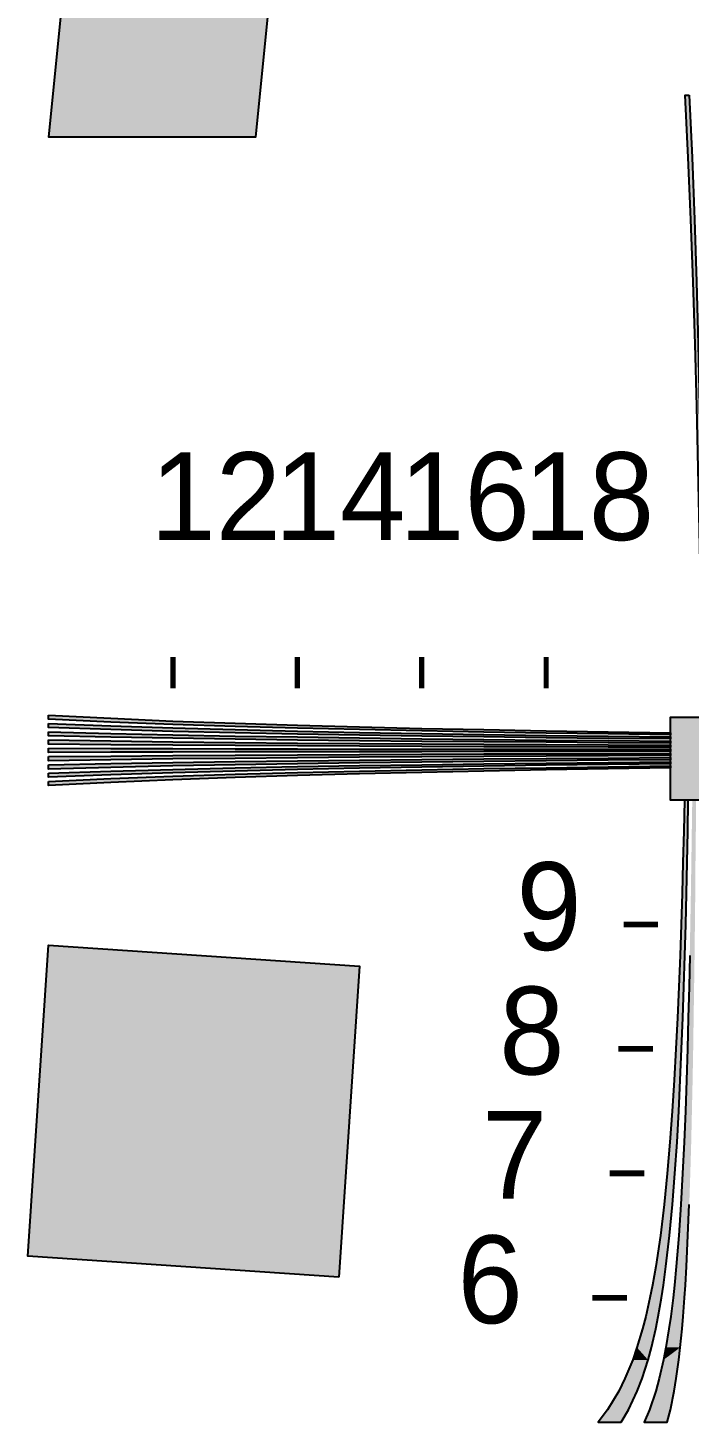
# Model space of a CAD drawing. Header units: millimetres. Extents: x 0 to 420, y 0 to 297.
# Drawn here: x 307.7 to 347.1, y 47 to 130.2 of the extents above; entities that cross this region are included whole.
import ezdxf

# ---------------------------------------------------------------- set-up
doc = ezdxf.new("R2010")
doc.units = ezdxf.units.MM
for name, color, linetype in [('LABELS', 7, 'Continuous'), ('PERIPHERY', 7, 'Continuous'), ('SFR', 7, 'Continuous')]:
    doc.layers.add(name, color=color, linetype=linetype)

msp = doc.modelspace()

# ---------------------------------------------------------------- hatches: boundary and pattern name
at = {"layer": 'PERIPHERY', "true_color": 0x000000}
h = msp.add_hatch(color=7, dxfattribs=at)
h.dxf.hatch_style = 1
h.paths.add_polyline_path([(347.139, 126.225), (347.306, 122.512), (347.448, 118.8), (347.566, 115.087), (347.671, 111.375), (347.757, 107.662), (347.832, 103.95), (347.906, 100.237), (347.962, 96.525), (348.017, 92.812), (348.067, 89.099), (347.943, 89.099), (347.887, 92.812), (347.826, 96.525), (347.757, 100.237), (347.677, 103.95), (347.591, 107.662), (347.492, 111.375), (347.374, 115.087), (347.244, 118.8), (347.083, 122.512), (346.891, 126.225), (347.139, 126.225)])
h = msp.add_hatch(color=7, dxfattribs=at)
h.dxf.hatch_style = 1
h.paths.add_polyline_path([(308.897, 89.226), (312.609, 89.034), (316.322, 88.873), (320.034, 88.743), (323.747, 88.626), (327.46, 88.527), (331.172, 88.434), (334.885, 88.36), (338.597, 88.291), (342.31, 88.229), (346.022, 88.174), (346.022, 88.05), (342.31, 88.1), (338.597, 88.155), (334.885, 88.211), (331.172, 88.279), (327.46, 88.36), (323.747, 88.446), (320.034, 88.551), (316.322, 88.669), (312.609, 88.811), (308.897, 88.978), (308.897, 89.226)])
h = msp.add_hatch(color=7, dxfattribs=at)
h.dxf.hatch_style = 1
h.paths.add_polyline_path([(350.972, 84.15), (346.022, 84.15), (346.022, 89.1), (350.972, 89.1), (350.972, 84.15)])
h = msp.add_hatch(color=7, dxfattribs=at)
h.dxf.hatch_style = 1
h.paths.add_polyline_path([(308.897, 88.731), (312.609, 88.582), (316.322, 88.465), (320.034, 88.36), (323.747, 88.273), (327.46, 88.193), (331.172, 88.124), (334.885, 88.069), (338.597, 88.013), (342.31, 87.97), (346.022, 87.926), (346.022, 87.803), (342.31, 87.84), (338.597, 87.877), (334.885, 87.92), (331.172, 87.97), (327.46, 88.032), (323.747, 88.094), (320.034, 88.168), (316.322, 88.254), (312.609, 88.36), (308.897, 88.483), (308.897, 88.731)])
h = msp.add_hatch(color=7, dxfattribs=at)
h.dxf.hatch_style = 1
h.paths.add_polyline_path([(308.897, 88.236), (312.609, 88.136), (316.322, 88.05), (320.034, 87.976), (323.747, 87.92), (327.46, 87.864), (331.172, 87.815), (334.885, 87.778), (338.597, 87.74), (342.31, 87.709), (346.022, 87.678), (346.022, 87.555), (342.31, 87.579), (338.597, 87.604), (334.885, 87.629), (331.172, 87.66), (327.46, 87.697), (323.747, 87.74), (320.034, 87.79), (316.322, 87.845), (312.609, 87.907), (308.897, 87.988), (308.897, 88.236)])
h = msp.add_hatch(color=7, dxfattribs=at)
h.dxf.hatch_style = 1
h.paths.add_polyline_path([(308.897, 87.741), (312.609, 87.685), (316.322, 87.635), (320.034, 87.598), (323.747, 87.561), (327.46, 87.536), (331.172, 87.505), (334.885, 87.487), (338.597, 87.468), (342.31, 87.45), (346.022, 87.431), (346.022, 87.307), (342.31, 87.32), (338.597, 87.326), (334.885, 87.338), (331.172, 87.351), (327.46, 87.37), (323.747, 87.388), (320.034, 87.407), (316.322, 87.431), (312.609, 87.462), (308.897, 87.493), (308.897, 87.741)])
h = msp.add_hatch(color=7, dxfattribs=at)
h.dxf.hatch_style = 1
h.paths.add_polyline_path([(308.897, 87.246), (312.609, 87.233), (316.322, 87.227), (320.034, 87.215), (323.747, 87.208), (327.46, 87.202), (331.172, 87.196), (334.885, 87.196), (338.597, 87.19), (342.31, 87.19), (346.022, 87.184), (346.022, 87.06), (342.31, 87.054), (338.597, 87.054), (334.885, 87.048), (331.172, 87.042), (327.46, 87.042), (323.747, 87.036), (320.034, 87.03), (316.322, 87.017), (312.609, 87.011), (308.897, 86.999), (308.897, 87.246)])
h = msp.add_hatch(color=7, dxfattribs=at)
h.dxf.hatch_style = 1
h.paths.add_polyline_path([(308.897, 86.751), (312.609, 86.782), (316.322, 86.813), (320.034, 86.837), (323.747, 86.856), (327.46, 86.875), (331.172, 86.887), (334.885, 86.906), (338.597, 86.918), (342.31, 86.924), (346.022, 86.937), (346.022, 86.813), (342.31, 86.794), (338.597, 86.776), (334.885, 86.757), (331.172, 86.733), (327.46, 86.708), (323.747, 86.683), (320.034, 86.646), (316.322, 86.609), (312.609, 86.559), (308.897, 86.504), (308.897, 86.751)])
h = msp.add_hatch(color=7, dxfattribs=at)
h.dxf.hatch_style = 1
h.paths.add_polyline_path([(308.897, 86.256), (312.609, 86.336), (316.322, 86.398), (320.034, 86.454), (323.747, 86.503), (327.46, 86.546), (331.172, 86.577), (334.885, 86.615), (338.597, 86.639), (342.31, 86.664), (346.022, 86.689), (346.022, 86.565), (342.31, 86.534), (338.597, 86.503), (334.885, 86.466), (331.172, 86.423), (327.46, 86.379), (323.747, 86.324), (320.034, 86.268), (316.322, 86.194), (312.609, 86.107), (308.897, 86.008), (308.897, 86.256)])
h = msp.add_hatch(color=7, dxfattribs=at)
h.dxf.hatch_style = 1
h.paths.add_polyline_path([(308.897, 85.761), (312.609, 85.884), (316.322, 85.989), (320.034, 86.076), (323.747, 86.15), (327.46, 86.212), (331.172, 86.268), (334.885, 86.324), (338.597, 86.367), (342.31, 86.404), (346.022, 86.441), (346.022, 86.318), (342.31, 86.274), (338.597, 86.231), (334.885, 86.175), (331.172, 86.113), (327.46, 86.051), (323.747, 85.971), (320.034, 85.885), (316.322, 85.78), (312.609, 85.662), (308.897, 85.513), (308.897, 85.761)])
h = msp.add_hatch(color=7, dxfattribs=at)
h.dxf.hatch_style = 1
h.paths.add_polyline_path([(308.897, 85.265), (312.609, 85.433), (316.322, 85.575), (320.034, 85.693), (323.747, 85.798), (327.46, 85.884), (331.172, 85.959), (334.885, 86.033), (338.597, 86.089), (342.31, 86.144), (346.022, 86.194), (346.022, 86.07), (342.31, 86.014), (338.597, 85.953), (334.885, 85.884), (331.172, 85.804), (327.46, 85.717), (323.747, 85.619), (320.034, 85.501), (316.322, 85.371), (312.609, 85.21), (308.897, 85.018), (308.897, 85.265)])
h = msp.add_hatch(color=7, dxfattribs=at)
h.dxf.hatch_style = 1
h.paths.add_polyline_path([(343.079, 47.025), (343.519, 47.768), (344.042, 48.882), (344.323, 49.624), (344.681, 50.738), (344.88, 51.48), (345.142, 52.594), (345.293, 53.337), (345.485, 54.45), (345.602, 55.193), (345.753, 56.307), (345.967, 58.163), (346.138, 60.019), (346.29, 61.875), (346.413, 63.732), (346.517, 65.588), (346.606, 67.444), (346.689, 69.3), (346.757, 71.157), (346.819, 73.013), (346.881, 74.869), (346.929, 76.726), (346.978, 78.582), (347.019, 80.438), (347.053, 82.294), (347.087, 84.151), (346.86, 84.151), (346.812, 82.294), (346.765, 80.438), (346.716, 78.582), (346.654, 76.726), (346.593, 74.869), (346.517, 73.013), (346.434, 71.157), (346.345, 69.3), (346.241, 67.444), (346.125, 65.588), (345.987, 63.732), (345.829, 61.875), (345.643, 60.019), (345.417, 58.163), (345.142, 56.307), (344.942, 55.193), (344.798, 54.45), (344.55, 53.337), (344.357, 52.594), (344.021, 51.48), (343.766, 50.738), (343.306, 49.624), (342.941, 48.882), (342.267, 47.768), (341.704, 47.025), (343.079, 47.025)])
h = msp.add_hatch(color=7, dxfattribs=at)
h.dxf.hatch_style = 1
h.paths.add_polyline_path([(345.829, 47.025), (346.015, 47.768), (346.242, 48.882), (346.366, 49.624), (346.517, 50.738), (346.6, 51.48), (346.717, 52.594), (346.779, 53.337), (346.861, 54.45), (346.909, 55.193), (346.978, 56.307), (347.067, 58.163), (347.143, 60.019), (347.205, 61.875), (347.26, 63.732), (347.301, 65.588), (347.343, 67.444), (347.377, 69.3), (347.404, 71.157), (347.432, 73.013), (347.459, 74.869), (347.48, 76.726), (347.501, 78.582), (347.514, 80.438), (347.535, 82.294), (347.549, 84.151), (347.322, 84.151), (347.294, 82.294), (347.267, 80.438), (347.239, 78.582), (347.205, 76.726), (347.171, 74.869), (347.129, 73.013), (347.081, 71.157), (347.033, 69.3), (346.978, 67.444), (346.909, 65.588), (346.834, 63.732), (346.744, 61.875), (346.641, 60.019), (346.517, 58.163), (346.366, 56.307), (346.256, 55.193), (346.173, 54.45), (346.036, 53.337), (345.926, 52.594), (345.74, 51.48), (345.603, 50.738), (345.348, 49.624), (345.142, 48.882), (344.764, 47.768), (344.455, 47.025), (345.829, 47.025)])
at = {"layer": 'SFR', "true_color": 0x000000}
h = msp.add_hatch(color=7, dxfattribs=at)
h.dxf.hatch_style = 1
h.paths.add_polyline_path([(313.847, 173.25), (308.897, 123.749), (321.272, 123.749), (323.379, 144.824), (372.389, 139.922), (370.772, 123.749), (383.147, 123.749), (388.097, 173.249), (375.722, 173.249), (373.615, 152.175), (324.605, 157.076), (326.222, 173.249), (313.847, 173.249), (313.847, 173.25)])
h = msp.add_hatch(color=7, dxfattribs=at)
h.dxf.hatch_style = 1
h.paths.add_polyline_path([(326.222, 55.687), (307.659, 56.924), (308.897, 75.487), (327.46, 74.249), (326.222, 55.687)])

# ---------------------------------------------------------------- linework, layer by layer
at = {"layer": 'PERIPHERY', "color": 250}
for points in [[(347.139, 126.225), (347.306, 122.512), (347.448, 118.8), (347.566, 115.087), (347.671, 111.375), (347.757, 107.662), (347.832, 103.95), (347.906, 100.237), (347.962, 96.525), (348.017, 92.812), (348.067, 89.099), (347.943, 89.099), (347.887, 92.812), (347.826, 96.525), (347.757, 100.237), (347.677, 103.95), (347.591, 107.662), (347.492, 111.375), (347.374, 115.087), (347.244, 118.8), (347.083, 122.512), (346.891, 126.225), (347.139, 126.225)], [(308.897, 89.226), (312.609, 89.034), (316.322, 88.873), (320.034, 88.743), (323.747, 88.626), (327.46, 88.527), (331.172, 88.434), (334.885, 88.36), (338.597, 88.291), (342.31, 88.229), (346.022, 88.174), (346.022, 88.05), (342.31, 88.1), (338.597, 88.155), (334.885, 88.211), (331.172, 88.279), (327.46, 88.36), (323.747, 88.446), (320.034, 88.551), (316.322, 88.669), (312.609, 88.811), (308.897, 88.978), (308.897, 89.226)], [(350.972, 84.15), (346.022, 84.15), (346.022, 89.1), (350.972, 89.1), (350.972, 84.15)], [(308.897, 88.731), (312.609, 88.582), (316.322, 88.465), (320.034, 88.36), (323.747, 88.273), (327.46, 88.193), (331.172, 88.124), (334.885, 88.069), (338.597, 88.013), (342.31, 87.97), (346.022, 87.926), (346.022, 87.803), (342.31, 87.84), (338.597, 87.877), (334.885, 87.92), (331.172, 87.97), (327.46, 88.032), (323.747, 88.094), (320.034, 88.168), (316.322, 88.254), (312.609, 88.36), (308.897, 88.483), (308.897, 88.731)], [(308.897, 88.236), (312.609, 88.136), (316.322, 88.05), (320.034, 87.976), (323.747, 87.92), (327.46, 87.864), (331.172, 87.815), (334.885, 87.778), (338.597, 87.74), (342.31, 87.709), (346.022, 87.678), (346.022, 87.555), (342.31, 87.579), (338.597, 87.604), (334.885, 87.629), (331.172, 87.66), (327.46, 87.697), (323.747, 87.74), (320.034, 87.79), (316.322, 87.845), (312.609, 87.907), (308.897, 87.988), (308.897, 88.236)], [(308.897, 87.741), (312.609, 87.685), (316.322, 87.635), (320.034, 87.598), (323.747, 87.561), (327.46, 87.536), (331.172, 87.505), (334.885, 87.487), (338.597, 87.468), (342.31, 87.45), (346.022, 87.431), (346.022, 87.307), (342.31, 87.32), (338.597, 87.326), (334.885, 87.338), (331.172, 87.351), (327.46, 87.37), (323.747, 87.388), (320.034, 87.407), (316.322, 87.431), (312.609, 87.462), (308.897, 87.493), (308.897, 87.741)], [(308.897, 87.246), (312.609, 87.233), (316.322, 87.227), (320.034, 87.215), (323.747, 87.208), (327.46, 87.202), (331.172, 87.196), (334.885, 87.196), (338.597, 87.19), (342.31, 87.19), (346.022, 87.184), (346.022, 87.06), (342.31, 87.054), (338.597, 87.054), (334.885, 87.048), (331.172, 87.042), (327.46, 87.042), (323.747, 87.036), (320.034, 87.03), (316.322, 87.017), (312.609, 87.011), (308.897, 86.999), (308.897, 87.246)], [(308.897, 86.751), (312.609, 86.782), (316.322, 86.813), (320.034, 86.837), (323.747, 86.856), (327.46, 86.875), (331.172, 86.887), (334.885, 86.906), (338.597, 86.918), (342.31, 86.924), (346.022, 86.937), (346.022, 86.813), (342.31, 86.794), (338.597, 86.776), (334.885, 86.757), (331.172, 86.733), (327.46, 86.708), (323.747, 86.683), (320.034, 86.646), (316.322, 86.609), (312.609, 86.559), (308.897, 86.504), (308.897, 86.751)], [(308.897, 86.256), (312.609, 86.336), (316.322, 86.398), (320.034, 86.454), (323.747, 86.503), (327.46, 86.546), (331.172, 86.577), (334.885, 86.615), (338.597, 86.639), (342.31, 86.664), (346.022, 86.689), (346.022, 86.565), (342.31, 86.534), (338.597, 86.503), (334.885, 86.466), (331.172, 86.423), (327.46, 86.379), (323.747, 86.324), (320.034, 86.268), (316.322, 86.194), (312.609, 86.107), (308.897, 86.008), (308.897, 86.256)], [(308.897, 85.761), (312.609, 85.884), (316.322, 85.989), (320.034, 86.076), (323.747, 86.15), (327.46, 86.212), (331.172, 86.268), (334.885, 86.324), (338.597, 86.367), (342.31, 86.404), (346.022, 86.441), (346.022, 86.318), (342.31, 86.274), (338.597, 86.231), (334.885, 86.175), (331.172, 86.113), (327.46, 86.051), (323.747, 85.971), (320.034, 85.885), (316.322, 85.78), (312.609, 85.662), (308.897, 85.513), (308.897, 85.761)], [(308.897, 85.265), (312.609, 85.433), (316.322, 85.575), (320.034, 85.693), (323.747, 85.798), (327.46, 85.884), (331.172, 85.959), (334.885, 86.033), (338.597, 86.089), (342.31, 86.144), (346.022, 86.194), (346.022, 86.07), (342.31, 86.014), (338.597, 85.953), (334.885, 85.884), (331.172, 85.804), (327.46, 85.717), (323.747, 85.619), (320.034, 85.501), (316.322, 85.371), (312.609, 85.21), (308.897, 85.018), (308.897, 85.265)], [(343.079, 47.025), (343.519, 47.768), (344.042, 48.882), (344.323, 49.624), (344.681, 50.738), (344.88, 51.48), (345.142, 52.594), (345.293, 53.337), (345.485, 54.45), (345.602, 55.193), (345.753, 56.307), (345.967, 58.163), (346.138, 60.019), (346.29, 61.875), (346.413, 63.732), (346.517, 65.588), (346.606, 67.444), (346.689, 69.3), (346.757, 71.157), (346.819, 73.013), (346.881, 74.869), (346.929, 76.726), (346.978, 78.582), (347.019, 80.438), (347.053, 82.294), (347.087, 84.151), (346.86, 84.151), (346.812, 82.294), (346.765, 80.438), (346.716, 78.582), (346.654, 76.726), (346.593, 74.869), (346.517, 73.013), (346.434, 71.157), (346.345, 69.3), (346.241, 67.444), (346.125, 65.588), (345.987, 63.732), (345.829, 61.875), (345.643, 60.019), (345.417, 58.163), (345.142, 56.307), (344.942, 55.193), (344.798, 54.45), (344.55, 53.337), (344.357, 52.594), (344.021, 51.48), (343.766, 50.738), (343.306, 49.624), (342.941, 48.882), (342.267, 47.768), (341.704, 47.025), (343.079, 47.025)]]:
    msp.add_lwpolyline(points, close=True, dxfattribs=at)
at = {"layer": 'PERIPHERY', "color": 250, "lineweight": 35}
for points, const_width in [([(316.322, 92.691), (316.322, 90.834)], 0.309), ([(323.747, 92.691), (323.747, 90.834)], 0.309), ([(331.172, 92.691), (331.172, 90.834)], 0.309), ([(338.597, 92.691), (338.597, 90.834)], 0.309), ([(345.279, 76.725), (343.217, 76.725)], 0.344), ([(344.97, 69.3), (342.907, 69.3)], 0.344), ([(344.454, 61.875), (342.391, 61.875)], 0.344), ([(343.423, 54.45), (341.36, 54.45)], 0.344)]:
    msp.add_lwpolyline(points, dxfattribs=dict(at, const_width=const_width))
at = {"layer": 'PERIPHERY', "color": 250}
msp.add_lwpolyline([(347.171, 74.869), (347.129, 73.013), (347.081, 71.157), (347.033, 69.3), (346.978, 67.444), (346.909, 65.588), (346.834, 63.732), (346.744, 61.875), (346.641, 60.019), (346.517, 58.163), (346.366, 56.307), (346.256, 55.193), (346.173, 54.45), (346.036, 53.337), (345.926, 52.594), (345.74, 51.48), (345.603, 50.738), (345.348, 49.624), (345.142, 48.882), (344.764, 47.768), (344.455, 47.025), (345.829, 47.025), (345.829, 47.025), (346.015, 47.768), (346.242, 48.882), (346.366, 49.624), (346.517, 50.738), (346.6, 51.48), (346.717, 52.594), (346.779, 53.337), (346.861, 54.45), (346.909, 55.193), (346.978, 56.307), (347.067, 58.163), (347.143, 60.019)], dxfattribs=at)
at = {"layer": 'PERIPHERY', "color": 250, "true_color": 0x000000}
for points in [[(347.139, 126.225), (346.891, 126.225), (347.083, 122.512)], [(347.139, 126.225), (347.083, 122.512), (347.244, 118.8)], [(308.897, 89.226), (308.897, 88.978), (312.609, 88.811)], [(308.897, 89.226), (312.609, 88.811), (316.322, 88.669)], [(308.897, 89.226), (316.322, 88.669), (320.034, 88.551)], [(308.897, 89.226), (320.034, 88.551), (323.747, 88.446)], [(323.747, 88.446), (312.609, 89.034), (308.897, 89.226)], [(350.972, 84.15), (350.972, 89.1), (346.022, 89.1)], [(346.022, 89.1), (346.022, 84.15), (350.972, 84.15)], [(308.897, 88.731), (308.897, 88.483), (312.609, 88.36)], [(308.897, 88.731), (312.609, 88.36), (316.322, 88.254)], [(308.897, 88.731), (316.322, 88.254), (320.034, 88.168)], [(308.897, 88.731), (320.034, 88.168), (323.747, 88.094)], [(323.747, 88.094), (312.609, 88.582), (308.897, 88.731)], [(308.897, 88.236), (308.897, 87.988), (312.609, 87.907)], [(308.897, 88.236), (312.609, 87.907), (316.322, 87.845)], [(308.897, 88.236), (316.322, 87.845), (320.034, 87.79)], [(308.897, 88.236), (320.034, 87.79), (323.747, 87.74)], [(308.897, 88.236), (323.747, 87.74), (327.46, 87.697)], [(327.46, 87.697), (312.609, 88.136), (308.897, 88.236)], [(323.747, 88.446), (316.322, 88.873), (312.609, 89.034)], [(323.747, 88.094), (316.322, 88.465), (312.609, 88.582)], [(323.747, 88.446), (320.034, 88.743), (316.322, 88.873)], [(323.747, 88.094), (320.034, 88.36), (316.322, 88.465)], [(323.747, 88.446), (323.747, 88.626), (320.034, 88.743)], [(323.747, 88.094), (323.747, 88.273), (320.034, 88.36)], [(323.747, 88.446), (327.46, 88.527), (323.747, 88.626)], [(323.747, 88.446), (331.172, 88.434), (327.46, 88.527)], [(323.747, 88.446), (327.46, 88.36), (331.172, 88.279)], [(323.747, 88.446), (331.172, 88.279), (334.885, 88.211)], [(323.747, 88.446), (334.885, 88.211), (338.597, 88.155)], [(323.747, 88.446), (338.597, 88.155), (342.31, 88.1)], [(323.747, 88.446), (342.31, 88.1), (346.022, 88.05)], [(323.747, 88.446), (346.022, 88.05), (346.022, 88.174)], [(323.747, 88.446), (346.022, 88.174), (342.31, 88.229)], [(323.747, 88.446), (342.31, 88.229), (338.597, 88.291)], [(323.747, 88.446), (338.597, 88.291), (334.885, 88.36)], [(323.747, 88.446), (334.885, 88.36), (331.172, 88.434)], [(323.747, 88.094), (327.46, 88.193), (323.747, 88.273)], [(308.897, 87.741), (308.897, 87.493), (312.609, 87.462)], [(308.897, 87.741), (312.609, 87.462), (316.322, 87.431)], [(308.897, 87.741), (316.322, 87.431), (320.034, 87.407)], [(308.897, 87.741), (320.034, 87.407), (323.747, 87.388)], [(308.897, 87.741), (323.747, 87.388), (327.46, 87.37)], [(308.897, 87.741), (327.46, 87.37), (331.172, 87.351)], [(308.897, 87.741), (331.172, 87.351), (334.885, 87.338)], [(334.885, 87.338), (312.609, 87.685), (308.897, 87.741)], [(327.46, 87.697), (316.322, 88.05), (312.609, 88.136)], [(334.885, 87.338), (316.322, 87.635), (312.609, 87.685)], [(327.46, 87.697), (320.034, 87.976), (316.322, 88.05)], [(334.885, 87.338), (320.034, 87.598), (316.322, 87.635)], [(327.46, 87.697), (323.747, 87.92), (320.034, 87.976)], [(334.885, 87.338), (323.747, 87.561), (320.034, 87.598)], [(323.747, 88.094), (331.172, 88.124), (327.46, 88.193)], [(323.747, 88.094), (334.885, 88.069), (331.172, 88.124)], [(323.747, 88.094), (327.46, 88.032), (334.885, 87.92)], [(323.747, 88.094), (334.885, 87.92), (338.597, 87.877)], [(323.747, 88.094), (338.597, 87.877), (342.31, 87.84)], [(323.747, 88.094), (342.31, 87.84), (346.022, 87.803)], [(323.747, 88.094), (346.022, 87.803), (346.022, 87.926)], [(323.747, 88.094), (346.022, 87.926), (342.31, 87.97)], [(323.747, 88.094), (342.31, 87.97), (338.597, 88.013)], [(323.747, 88.094), (338.597, 88.013), (334.885, 88.069)], [(327.46, 87.697), (327.46, 87.864), (323.747, 87.92)], [(334.885, 87.338), (327.46, 87.536), (323.747, 87.561)], [(327.46, 88.032), (331.172, 87.97), (334.885, 87.92)], [(327.46, 87.697), (331.172, 87.815), (327.46, 87.864)], [(327.46, 87.697), (334.885, 87.778), (331.172, 87.815)], [(327.46, 87.697), (338.597, 87.74), (334.885, 87.778)], [(327.46, 87.697), (342.31, 87.709), (338.597, 87.74)], [(327.46, 87.697), (346.022, 87.678), (342.31, 87.709)], [(327.46, 87.697), (331.172, 87.66), (334.885, 87.629)], [(327.46, 87.697), (334.885, 87.629), (338.597, 87.604)], [(327.46, 87.697), (338.597, 87.604), (342.31, 87.579)], [(327.46, 87.697), (342.31, 87.579), (346.022, 87.555)], [(327.46, 87.697), (346.022, 87.555), (346.022, 87.678)], [(334.885, 87.338), (331.172, 87.505), (327.46, 87.536)], [(334.885, 87.338), (334.885, 87.487), (331.172, 87.505)], [(334.885, 87.338), (338.597, 87.468), (334.885, 87.487)], [(334.885, 87.338), (342.31, 87.45), (338.597, 87.468)], [(334.885, 87.338), (346.022, 87.431), (342.31, 87.45)], [(334.885, 87.338), (342.31, 87.32), (346.022, 87.431)], [(342.31, 87.32), (346.022, 87.307), (346.022, 87.431)], [(308.897, 87.246), (308.897, 86.999), (312.609, 87.011)], [(308.897, 87.246), (312.609, 87.011), (316.322, 87.017)], [(308.897, 87.246), (316.322, 87.017), (320.034, 87.03)], [(308.897, 87.246), (320.034, 87.03), (323.747, 87.036)], [(308.897, 87.246), (323.747, 87.036), (327.46, 87.042)], [(308.897, 87.246), (327.46, 87.042), (331.172, 87.042)], [(308.897, 87.246), (331.172, 87.042), (334.885, 87.048)], [(308.897, 87.246), (334.885, 87.048), (338.597, 87.054)], [(308.897, 87.246), (338.597, 87.054), (342.31, 87.054)], [(308.897, 87.246), (342.31, 87.054), (346.022, 87.06)], [(346.022, 87.06), (312.609, 87.233), (308.897, 87.246)], [(308.897, 86.751), (346.022, 86.813), (346.022, 86.937)], [(308.897, 86.751), (346.022, 86.937), (342.31, 86.924)], [(308.897, 86.751), (342.31, 86.924), (338.597, 86.918)], [(308.897, 86.751), (338.597, 86.918), (334.885, 86.906)], [(308.897, 86.751), (334.885, 86.906), (331.172, 86.887)], [(308.897, 86.751), (331.172, 86.887), (327.46, 86.875)], [(308.897, 86.751), (327.46, 86.875), (323.747, 86.856)], [(308.897, 86.751), (323.747, 86.856), (320.034, 86.837)], [(308.897, 86.751), (320.034, 86.837), (316.322, 86.813)], [(308.897, 86.751), (342.31, 86.794), (346.022, 86.813)], [(316.322, 86.813), (312.609, 86.782), (308.897, 86.751)], [(308.897, 86.751), (338.597, 86.776), (342.31, 86.794)], [(308.897, 86.751), (334.885, 86.757), (338.597, 86.776)], [(308.897, 86.751), (331.172, 86.733), (334.885, 86.757)], [(308.897, 86.751), (308.897, 86.504), (312.609, 86.559)], [(308.897, 86.751), (312.609, 86.559), (316.322, 86.609)], [(308.897, 86.751), (316.322, 86.609), (320.034, 86.646)], [(308.897, 86.751), (320.034, 86.646), (323.747, 86.683)], [(308.897, 86.751), (323.747, 86.683), (327.46, 86.708)], [(308.897, 86.751), (327.46, 86.708), (331.172, 86.733)], [(308.897, 86.256), (346.022, 86.565), (346.022, 86.689)], [(308.897, 86.256), (346.022, 86.689), (342.31, 86.664)], [(308.897, 86.256), (342.31, 86.664), (338.597, 86.639)], [(308.897, 86.256), (338.597, 86.639), (334.885, 86.615)], [(308.897, 86.256), (334.885, 86.615), (331.172, 86.577)], [(308.897, 86.256), (331.172, 86.577), (327.46, 86.546)], [(308.897, 86.256), (342.31, 86.534), (346.022, 86.565)], [(346.022, 87.06), (316.322, 87.227), (312.609, 87.233)], [(346.022, 87.06), (320.034, 87.215), (316.322, 87.227)], [(346.022, 87.06), (323.747, 87.208), (320.034, 87.215)], [(346.022, 87.06), (327.46, 87.202), (323.747, 87.208)], [(346.022, 87.06), (331.172, 87.196), (327.46, 87.202)], [(346.022, 87.06), (334.885, 87.196), (331.172, 87.196)], [(334.885, 87.338), (338.597, 87.326), (342.31, 87.32)], [(346.022, 87.06), (338.597, 87.19), (334.885, 87.196)], [(346.022, 87.06), (342.31, 87.19), (338.597, 87.19)], [(346.022, 87.06), (346.022, 87.184), (342.31, 87.19)], [(308.897, 86.256), (327.46, 86.546), (323.747, 86.503)], [(308.897, 86.256), (338.597, 86.503), (342.31, 86.534)], [(308.897, 86.256), (334.885, 86.466), (338.597, 86.503)], [(308.897, 86.256), (323.747, 86.503), (320.034, 86.454)], [(308.897, 86.256), (331.172, 86.423), (334.885, 86.466)], [(308.897, 86.256), (320.034, 86.454), (316.322, 86.398)], [(308.897, 85.761), (334.885, 86.175), (346.022, 86.441)], [(308.897, 85.761), (346.022, 86.441), (342.31, 86.404)], [(308.897, 86.256), (327.46, 86.379), (331.172, 86.423)], [(308.897, 85.761), (342.31, 86.404), (338.597, 86.367)], [(316.322, 86.398), (312.609, 86.336), (308.897, 86.256)], [(308.897, 86.256), (323.747, 86.324), (327.46, 86.379)], [(308.897, 85.761), (338.597, 86.367), (334.885, 86.324)], [(308.897, 86.256), (320.034, 86.268), (323.747, 86.324)], [(308.897, 85.761), (334.885, 86.324), (331.172, 86.268)], [(308.897, 86.256), (316.322, 86.194), (320.034, 86.268)], [(308.897, 85.761), (331.172, 86.268), (327.46, 86.212)], [(308.897, 86.256), (308.897, 86.008), (312.609, 86.107)], [(308.897, 86.256), (312.609, 86.107), (316.322, 86.194)], [(308.897, 85.761), (327.46, 86.212), (323.747, 86.15)], [(308.897, 85.265), (327.46, 85.717), (346.022, 86.194)], [(308.897, 85.265), (346.022, 86.194), (342.31, 86.144)], [(308.897, 85.761), (331.172, 86.113), (334.885, 86.175)], [(308.897, 85.761), (323.747, 86.15), (320.034, 86.076)], [(308.897, 85.265), (342.31, 86.144), (338.597, 86.089)], [(308.897, 85.761), (327.46, 86.051), (331.172, 86.113)], [(308.897, 85.265), (338.597, 86.089), (334.885, 86.033)], [(308.897, 85.761), (320.034, 86.076), (316.322, 85.989)], [(308.897, 85.761), (323.747, 85.971), (327.46, 86.051)], [(308.897, 85.265), (334.885, 86.033), (331.172, 85.959)], [(316.322, 85.989), (312.609, 85.884), (308.897, 85.761)], [(308.897, 85.761), (320.034, 85.885), (323.747, 85.971)], [(308.897, 85.265), (331.172, 85.959), (327.46, 85.884)], [(308.897, 85.761), (316.322, 85.78), (320.034, 85.885)], [(308.897, 85.265), (327.46, 85.884), (323.747, 85.798)], [(308.897, 85.265), (323.747, 85.798), (320.034, 85.693)], [(308.897, 85.761), (312.609, 85.662), (316.322, 85.78)], [(308.897, 85.761), (308.897, 85.513), (312.609, 85.662)], [(327.46, 85.717), (331.172, 85.804), (346.022, 86.194)], [(331.172, 85.804), (334.885, 85.884), (346.022, 86.194)], [(334.885, 86.175), (338.597, 86.231), (346.022, 86.441)], [(334.885, 85.884), (338.597, 85.953), (346.022, 86.194)], [(338.597, 86.231), (342.31, 86.274), (346.022, 86.441)], [(338.597, 85.953), (342.31, 86.014), (346.022, 86.194)], [(342.31, 86.274), (346.022, 86.318), (346.022, 86.441)], [(342.31, 86.014), (346.022, 86.07), (346.022, 86.194)], [(308.897, 85.265), (323.747, 85.619), (327.46, 85.717)], [(308.897, 85.265), (320.034, 85.693), (316.322, 85.575)], [(308.897, 85.265), (320.034, 85.501), (323.747, 85.619)], [(316.322, 85.575), (312.609, 85.433), (308.897, 85.265)], [(308.897, 85.265), (316.322, 85.371), (320.034, 85.501)], [(308.897, 85.265), (312.609, 85.21), (316.322, 85.371)], [(308.897, 85.265), (308.897, 85.018), (312.609, 85.21)], [(346.6, 51.48), (347.535, 82.294), (347.549, 84.151)], [(346.6, 51.48), (347.549, 84.151), (347.129, 73.013)], [(346.689, 69.3), (347.053, 82.294), (347.087, 84.151)], [(346.689, 69.3), (347.087, 84.151), (346.86, 84.151)], [(346.689, 69.3), (346.86, 84.151), (346.812, 82.294)], [(347.549, 84.151), (347.171, 74.869), (347.129, 73.013)], [(346.6, 51.48), (347.514, 80.438), (347.535, 82.294)], [(346.689, 69.3), (347.019, 80.438), (347.053, 82.294)], [(346.689, 69.3), (346.812, 82.294), (346.765, 80.438)], [(346.6, 51.48), (347.501, 78.582), (347.514, 80.438)], [(346.689, 69.3), (346.978, 78.582), (347.019, 80.438)], [(346.689, 69.3), (346.765, 80.438), (346.716, 78.582)], [(346.6, 51.48), (347.48, 76.726), (347.501, 78.582)], [(346.689, 69.3), (346.716, 78.582), (346.654, 76.726)], [(346.689, 69.3), (346.929, 76.726), (346.978, 78.582)], [(346.689, 69.3), (346.654, 76.726), (346.593, 74.869)], [(346.6, 51.48), (347.459, 74.869), (347.48, 76.726)], [(346.689, 69.3), (346.881, 74.869), (346.929, 76.726)], [(346.689, 69.3), (346.593, 74.869), (346.517, 73.013)], [(346.6, 51.48), (347.432, 73.013), (347.459, 74.869)], [(346.689, 69.3), (346.819, 73.013), (346.881, 74.869)], [(346.689, 69.3), (346.517, 73.013), (346.434, 71.157)], [(346.6, 51.48), (347.404, 71.157), (347.432, 73.013)], [(346.6, 51.48), (347.129, 73.013), (347.081, 71.157)], [(346.689, 69.3), (346.757, 71.157), (346.819, 73.013)], [(346.689, 69.3), (346.434, 71.157), (346.345, 69.3)], [(346.6, 51.48), (347.377, 69.3), (347.404, 71.157)], [(346.6, 51.48), (347.081, 71.157), (347.033, 69.3)], [(344.681, 50.738), (346.606, 67.444), (346.689, 69.3)], [(344.681, 50.738), (346.689, 69.3), (345.643, 60.019)], [(346.689, 69.3), (345.829, 61.875), (345.643, 60.019)], [(346.689, 69.3), (345.987, 63.732), (345.829, 61.875)], [(346.689, 69.3), (346.125, 65.588), (345.987, 63.732)], [(346.689, 69.3), (346.241, 67.444), (346.125, 65.588)], [(346.689, 69.3), (346.345, 69.3), (346.241, 67.444)], [(346.6, 51.48), (347.343, 67.444), (347.377, 69.3)], [(346.6, 51.48), (347.033, 69.3), (346.978, 67.444)], [(344.681, 50.738), (346.517, 65.588), (346.606, 67.444)], [(346.6, 51.48), (347.301, 65.588), (347.343, 67.444)], [(346.6, 51.48), (346.978, 67.444), (346.909, 65.588)], [(344.681, 50.738), (346.413, 63.732), (346.517, 65.588)], [(346.6, 51.48), (347.26, 63.732), (347.301, 65.588)], [(346.6, 51.48), (346.909, 65.588), (346.834, 63.732)], [(344.681, 50.738), (346.29, 61.875), (346.413, 63.732)], [(346.6, 51.48), (347.205, 61.875), (347.26, 63.732)], [(346.6, 51.48), (346.834, 63.732), (346.744, 61.875)], [(344.681, 50.738), (346.138, 60.019), (346.29, 61.875)], [(346.6, 51.48), (347.143, 60.019), (347.205, 61.875)], [(346.6, 51.48), (346.744, 61.875), (346.641, 60.019)], [(344.681, 50.738), (345.967, 58.163), (346.138, 60.019)], [(344.681, 50.738), (345.643, 60.019), (345.417, 58.163)], [(346.6, 51.48), (346.641, 60.019), (346.517, 58.163)], [(346.6, 51.48), (347.067, 58.163), (347.143, 60.019)], [(344.681, 50.738), (345.753, 56.307), (345.967, 58.163)], [(344.681, 50.738), (345.417, 58.163), (345.142, 56.307)], [(346.6, 51.48), (346.517, 58.163), (346.366, 56.307)], [(346.6, 51.48), (346.978, 56.307), (347.067, 58.163)], [(344.681, 50.738), (345.602, 55.193), (345.753, 56.307)], [(344.681, 50.738), (345.142, 56.307), (344.942, 55.193)], [(346.6, 51.48), (346.366, 56.307), (346.256, 55.193)], [(346.6, 51.48), (346.909, 55.193), (346.978, 56.307)], [(344.681, 50.738), (345.485, 54.45), (345.602, 55.193)], [(344.681, 50.738), (344.942, 55.193), (344.798, 54.45)], [(346.6, 51.48), (346.256, 55.193), (346.173, 54.45)], [(346.6, 51.48), (346.861, 54.45), (346.909, 55.193)], [(344.681, 50.738), (344.798, 54.45), (344.55, 53.337)], [(344.681, 50.738), (345.293, 53.337), (345.485, 54.45)], [(346.6, 51.48), (346.173, 54.45), (346.036, 53.337)], [(346.6, 51.48), (346.779, 53.337), (346.861, 54.45)], [(344.681, 50.738), (344.55, 53.337), (344.357, 52.594)], [(344.681, 50.738), (345.142, 52.594), (345.293, 53.337)], [(346.6, 51.48), (346.036, 53.337), (345.926, 52.594)], [(346.6, 51.48), (346.717, 52.594), (346.779, 53.337)], [(344.681, 50.738), (344.357, 52.594), (344.021, 51.48)], [(344.681, 50.738), (344.88, 51.48), (345.142, 52.594)], [(346.6, 51.48), (345.926, 52.594), (345.74, 51.48)], [(344.681, 50.738), (344.021, 51.48), (343.766, 50.738)], [(344.455, 47.025), (346.517, 50.738), (346.6, 51.48)], [(346.6, 51.48), (344.764, 47.768), (344.455, 47.025)], [(346.6, 51.48), (345.142, 48.882), (344.764, 47.768)], [(346.6, 51.48), (345.348, 49.624), (345.142, 48.882)], [(346.6, 51.48), (345.603, 50.738), (345.348, 49.624)], [(346.6, 51.48), (345.74, 51.48), (345.603, 50.738)], [(341.704, 47.025), (344.323, 49.624), (344.681, 50.738)], [(344.681, 50.738), (342.267, 47.768), (341.704, 47.025)], [(344.681, 50.738), (342.941, 48.882), (342.267, 47.768)], [(344.681, 50.738), (343.306, 49.624), (342.941, 48.882)], [(344.681, 50.738), (343.766, 50.738), (343.306, 49.624)], [(344.455, 47.025), (346.366, 49.624), (346.517, 50.738)], [(341.704, 47.025), (344.042, 48.882), (344.323, 49.624)], [(344.455, 47.025), (346.242, 48.882), (346.366, 49.624)], [(341.704, 47.025), (343.519, 47.768), (344.042, 48.882)], [(344.455, 47.025), (346.015, 47.768), (346.242, 48.882)], [(341.704, 47.025), (343.079, 47.025), (343.519, 47.768)], [(344.455, 47.025), (345.829, 47.025), (346.015, 47.768)]]:
    msp.add_solid(points, dxfattribs=at)
at = {"layer": 'SFR', "color": 250}
for points in [[(313.847, 173.25), (308.897, 123.749), (321.272, 123.749), (323.379, 144.824), (372.389, 139.922), (370.772, 123.749), (383.147, 123.749), (388.097, 173.249), (375.722, 173.249), (373.615, 152.175), (324.605, 157.076), (326.222, 173.249), (313.847, 173.249), (313.847, 173.25)], [(326.222, 55.687), (307.659, 56.924), (308.897, 75.487), (327.46, 74.249), (326.222, 55.687)]]:
    msp.add_lwpolyline(points, close=True, dxfattribs=at)
at = {"layer": 'SFR', "color": 250, "true_color": 0x000000}
for points in [[(313.847, 173.249), (313.847, 173.25), (308.897, 123.749)], [(313.847, 173.249), (308.897, 123.749), (321.272, 123.749)], [(313.847, 173.249), (321.272, 123.749), (323.379, 144.824)], [(308.897, 75.487), (307.659, 56.924), (326.222, 55.687)], [(326.222, 55.687), (327.46, 74.249), (308.897, 75.487)]]:
    msp.add_solid(points, dxfattribs=at)

# ---------------------------------------------------------------- texts
at = {"layer": 'LABELS', "color": 250}
for s, height, p in [('12', 5.2388, (314.978, 99.674)), ('14', 5.2388, (322.403, 99.674)), ('16', 5.2388, (329.828, 99.674)), ('18', 5.2388, (337.253, 99.674)), ('9', 5.239, (336.824, 75.203)), ('8', 5.239, (335.797, 67.778)), ('7', 5.239, (334.771, 60.353)), ('6', 5.239, (333.307, 52.928))]:
    msp.add_text(s, height=height, dxfattribs=at).set_placement(p)

doc.saveas('drawing.dxf')
